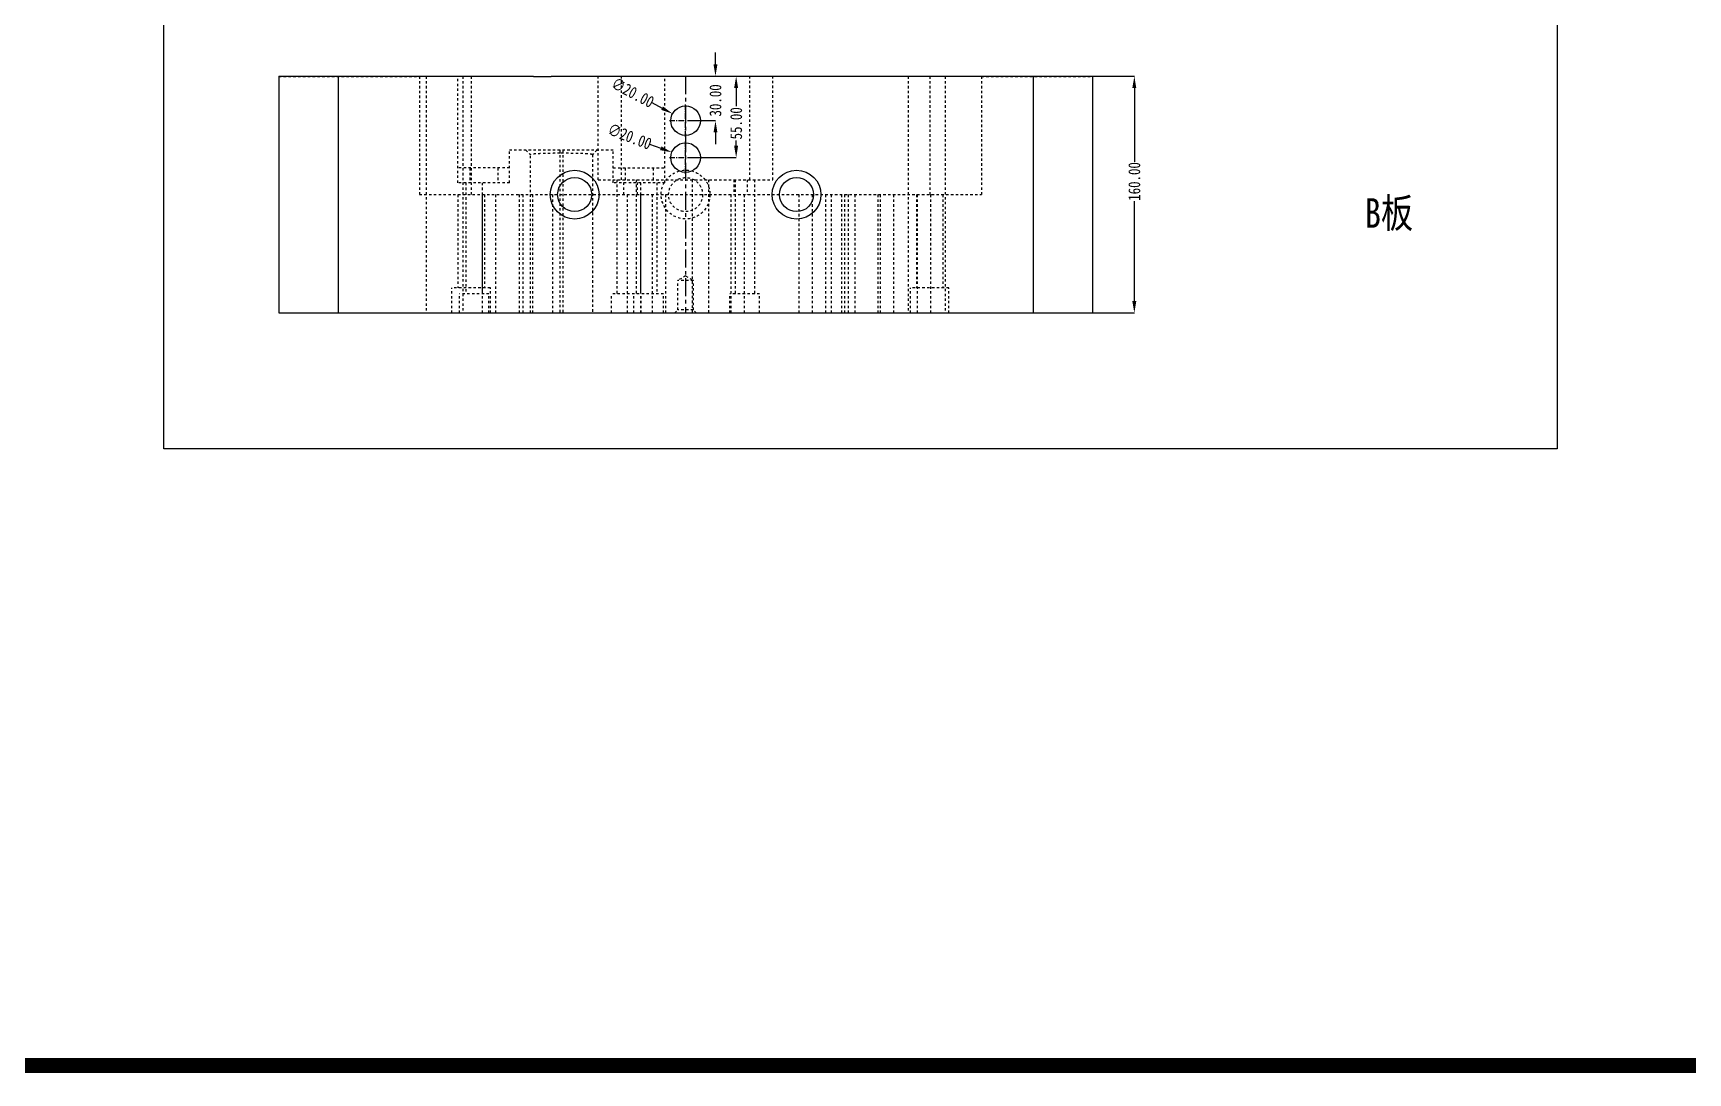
# Model space of a CAD drawing. Header units: millimetres. Extents: x 1188 to 10032, y -1727 to 798.
# Drawn here: x 4499 to 5618, y -1727 to -1024 of the extents above; entities that cross this region are included whole.
import ezdxf

# ---------------------------------------------------------------- set-up
doc = ezdxf.new("R2010")
doc.units = ezdxf.units.MM
doc.header["$LTSCALE"] = 16.335
doc.header["$PDMODE"] = 3
doc.header["$PDSIZE"] = 0.3125
doc.linetypes.add('CENTER', pattern=[0.6, 0.375, -0.075, 0.075, -0.075])
doc.linetypes.add('HIDDEN', pattern=[0.2, 0.1, -0.1])
doc.layers.get('0').update_dxf_attribs({"linetype": 'CONTINUOUS'})
doc.layers.get('Defpoints').update_dxf_attribs({"linetype": 'CONTINUOUS'})
doc.layers.add('DEFAULT_2', color=8, linetype='HIDDEN')
doc.styles.get("Standard").update_dxf_attribs({"font": 'txt', "width": 0.8})
doc.dimstyles.new('11', dxfattribs={"dimtxt": 8, "dimasz": 8, "dimexe": 0, "dimexo": 0, "dimgap": 0, "dimtad": 0, "dimzin": 0, "dimdsep": 46, "dimtxsty": 'Standard', "dimcen": 0, "dimclrd": 4, "dimclre": 4, "dimclrt": 6, "dimazin": 0, "dimtfac": 1, "dimtofl": 0, "dimtmove": 0, "dimatfit": 3, "dimfxl": 0, "dimtolj": 1, "dimtzin": 0, "dimarcsym": 0})

# ---------------------------------------------------------------- blocks, each defined once
blk = doc.blocks.new('*D321')
at = {"color": 4, "lineweight": -2, "transparency": 16777216}
for p, q in [((4960.4, -1045.2), (4960.4, -1037.2)), ((4946.1, -1053.2), (4960.4, -1053.2)), ((4945.3, -1083.2), (4960.4, -1083.2)), ((4960.4, -1091.2), (4960.4, -1099.2))]:
    blk.add_line(p, q, dxfattribs=at)
at = {"color": 4, "transparency": 16777216}
for points in [[(4959.1, -1045.2), (4961.7, -1045.2), (4960.4, -1053.2)], [(4959.1, -1091.2), (4961.7, -1091.2), (4960.4, -1083.2)]]:
    blk.add_solid(points, dxfattribs=at)
at = {"layer": 'Defpoints', "color": 0, "transparency": 16777216}
for p in [(4946.1, -1053.2), (4960.4, -1053.2), (4945.3, -1083.2)]:
    blk.add_point(p, dxfattribs=at)
at = {"color": 6, "transparency": 16777216, "insert": (4960.4, -1069.5), "char_height": 8, "attachment_point": 5, "rotation": 90}
blk.add_mtext('\\A1;30.00', dxfattribs=at)
blk = doc.blocks.new('*D322')
at = {"color": 4, "lineweight": -2, "transparency": 16777216}
for p, q in [((4944.2, -1053.2), (4974.4, -1053.2)), ((4974.4, -1061.2), (4974.4, -1073.3)), ((4974.4, -1100.2), (4974.4, -1096.7)), ((4944.2, -1108.2), (4974.4, -1108.2))]:
    blk.add_line(p, q, dxfattribs=at)
at = {"color": 4, "transparency": 16777216}
for points in [[(4973, -1061.2), (4975.7, -1061.2), (4974.4, -1053.2)], [(4973, -1100.2), (4975.7, -1100.2), (4974.4, -1108.2)]]:
    blk.add_solid(points, dxfattribs=at)
at = {"layer": 'Defpoints', "color": 0, "transparency": 16777216}
for p in [(4944.2, -1053.2), (4944.2, -1108.2), (4974.4, -1108.2)]:
    blk.add_point(p, dxfattribs=at)
at = {"color": 6, "transparency": 16777216, "insert": (4974.4, -1085), "char_height": 8, "attachment_point": 5, "rotation": 90}
blk.add_mtext('\\A1;55.00', dxfattribs=at)
blk = doc.blocks.new('*D323')
at = {"color": 4, "lineweight": -2, "transparency": 16777216}
blk.add_line((4917.3, -1071), (4924.3, -1074.7), dxfattribs=at)
at = {"color": 4, "transparency": 16777216}
blk.add_solid([(4924.9, -1073.6), (4923.7, -1075.9), (4931.4, -1078.5)], dxfattribs=at)
at = {"layer": 'Defpoints', "color": 0, "transparency": 16777216}
for p in [(4931.4, -1078.5), (4949, -1087.9)]:
    blk.add_point(p, dxfattribs=at)
at = {"color": 6, "transparency": 16777216, "insert": (4904.5, -1064.2), "char_height": 8, "attachment_point": 5, "rotation": 331.9973}
blk.add_mtext('\\A1;∅20.00', dxfattribs=at)
blk = doc.blocks.new('*D324')
at = {"color": 4, "lineweight": -2, "transparency": 16777216}
blk.add_line((4915.9, -1099), (4923.4, -1101.8), dxfattribs=at)
at = {"color": 4, "transparency": 16777216}
blk.add_solid([(4923.9, -1100.6), (4922.9, -1103.1), (4930.9, -1104.6)], dxfattribs=at)
at = {"layer": 'Defpoints', "color": 0, "transparency": 16777216}
for p in [(4930.9, -1104.6), (4949.6, -1111.7)]:
    blk.add_point(p, dxfattribs=at)
at = {"color": 6, "transparency": 16777216, "insert": (4902.4, -1093.9), "char_height": 8, "attachment_point": 5, "rotation": 339.2276}
blk.add_mtext('\\A1;∅20.00', dxfattribs=at)
blk = doc.blocks.new('*D325')
at = {"color": 4, "lineweight": -2, "transparency": 16777216}
for p, q in [((5215.2, -1053.2), (5243.6, -1053.2)), ((5243.6, -1061.2), (5243.6, -1111)), ((5243.6, -1205.2), (5243.6, -1137.6)), ((5215.2, -1213.2), (5243.6, -1213.2))]:
    blk.add_line(p, q, dxfattribs=at)
at = {"color": 4, "transparency": 16777216}
for points in [[(5242.2, -1061.2), (5244.9, -1061.2), (5243.6, -1053.2)], [(5242.2, -1205.2), (5244.9, -1205.2), (5243.6, -1213.2)]]:
    blk.add_solid(points, dxfattribs=at)
at = {"layer": 'Defpoints', "color": 0, "transparency": 16777216}
for p in [(5215.2, -1053.2), (5215.2, -1213.2), (5243.6, -1213.2)]:
    blk.add_point(p, dxfattribs=at)
at = {"color": 6, "transparency": 16777216, "insert": (5243.6, -1124.3), "char_height": 8, "attachment_point": 5, "rotation": 90}
blk.add_mtext('\\A1;160.00', dxfattribs=at)

msp = doc.modelspace()

# ---------------------------------------------------------------- linework, layer by layer
at = {"color": 7, "linetype": 'Continuous'}
for p, q in [((4665.21, -1053.191), (4665.21, -1213.191)), ((4665.21, -1053.191), (4837.353, -1053.191)), ((4705.21, -1053.191), (4705.21, -1213.191)), ((4837.353, -1053.191), (4837.353, -1053.291)), ((4837.353, -1053.291), (4849.353, -1053.291)), ((4849.353, -1053.191), (4849.353, -1053.291)), ((4849.353, -1053.191), (5215.21, -1053.191)), ((5175.21, -1053.191), (5175.21, -1213.191)), ((5215.21, -1053.191), (5215.21, -1213.191)), ((4665.21, -1213.191), (5215.21, -1213.191))]:
    msp.add_line(p, q, dxfattribs=at)
at = {"color": 1, "linetype": 'CENTER', "ltscale": 1.990328}
msp.add_line((4940.21, -1053.191), (4940.21, -1213.191), dxfattribs=at)
at = {"color": 1, "linetype": 'CENTER', "ltscale": 0.621977}
for p, q in [((4940.21, -1094.191), (4940.21, -1072.191)), ((4929.21, -1083.191), (4951.21, -1083.191)), ((4940.21, -1119.191), (4940.21, -1097.191)), ((4929.21, -1108.191), (4951.21, -1108.191))]:
    msp.add_line(p, q, dxfattribs=at)
at = {"color": 3, "const_width": 10}
msp.add_lwpolyline([(1193.347, 793.145), (10026.909, 793.145), (10026.909, -1722.049), (1193.347, -1722.049)], close=True, dxfattribs=at)
msp.add_lwpolyline([(4587.376, -432.042), (5529.385, -432.042), (5529.385, -1305.02), (4587.376, -1305.02)], close=True)
at = {"color": 7, "linetype": 'Continuous'}
for centre, radius in [((4940.21, -1083.191), 10), ((4940.21, -1108.191), 10), ((4865.21, -1133.191), 16.5), ((5015.21, -1133.191), 16.5), ((4865.21, -1133.191), 11.5), ((5015.21, -1133.191), 11.5)]:
    msp.add_circle(centre, radius, dxfattribs=at)
at = {"layer": 'DEFAULT_2', "color": 8, "linetype": 'HIDDEN'}
for p, q in [((4665.21, -1053.291), (4760.21, -1053.291)), ((4760.21, -1053.191), (4760.21, -1133.191)), ((4764.71, -1053.191), (4764.71, -1213.191)), ((4786.243, -1125.191), (4786.243, -1053.191)), ((4789.71, -1053.191), (4789.71, -1213.191)), ((4795.21, -1053.191), (4795.21, -1133.191)), ((4881.18, -1123.191), (4881.18, -1053.191)), ((4896.799, -1123.191), (4896.799, -1053.191)), ((4926.243, -1125.191), (4926.243, -1053.191)), ((4939.884, -1053.191), (4939.884, -1053.291)), ((4951.884, -1053.291), (4939.884, -1053.291)), ((4951.884, -1053.191), (4951.884, -1053.291)), ((4979.069, -1053.191), (4979.069, -1053.291)), ((4991.069, -1053.291), (4979.069, -1053.291)), ((4983.621, -1123.191), (4983.621, -1053.191)), ((4991.069, -1053.191), (4991.069, -1053.291)), ((4999.24, -1123.191), (4999.24, -1053.191)), ((5040.521, -1053.191), (5040.521, -1053.291)), ((5052.521, -1053.291), (5040.521, -1053.291)), ((5052.521, -1053.191), (5052.521, -1053.291)), ((5090.71, -1053.191), (5090.71, -1213.191)), ((5105.21, -1053.191), (5105.21, -1133.191)), ((5115.71, -1053.191), (5115.71, -1213.191)), ((5140.21, -1053.191), (5140.21, -1133.191)), ((5140.21, -1053.291), (5215.21, -1053.291)), ((4821.243, -1125.191), (4821.243, -1103.191)), ((4891.243, -1103.191), (4821.243, -1103.191)), ((4832.242, -1103.191), (4835.243, -1106.191)), ((4835.243, -1213.191), (4835.243, -1106.191)), ((4855.243, -1103.191), (4855.243, -1213.191)), ((4857.243, -1105.264), (4855.243, -1105.264)), ((4857.243, -1103.191), (4857.243, -1213.191)), ((4880.243, -1103.191), (4877.243, -1106.191)), ((4877.243, -1106.191), (4877.243, -1213.191)), ((4891.243, -1125.191), (4891.243, -1103.191)), ((4821.243, -1115.191), (4786.243, -1115.191)), ((4794.243, -1115.191), (4794.243, -1125.191)), ((4813.243, -1115.191), (4813.243, -1125.191)), ((4891.243, -1115.191), (4926.243, -1115.191)), ((4899.243, -1115.191), (4899.243, -1125.191)), ((4918.243, -1115.191), (4918.243, -1125.191)), ((4821.243, -1125.191), (4786.243, -1125.191)), ((4791.743, -1125.191), (4791.743, -1200.191)), ((4802.743, -1125.191), (4802.743, -1200.191)), ((4881.182, -1123.191), (4999.238, -1123.191)), ((4926.243, -1125.191), (4891.243, -1125.191)), ((4893.71, -1123.191), (4893.71, -1200.191)), ((4898.545, -1133.191), (4898.545, -1123.191)), ((4906.71, -1123.191), (4906.71, -1200.191)), ((4907.602, -1133.191), (4907.602, -1123.191)), ((4909.743, -1125.191), (4909.743, -1200.191)), ((4920.743, -1125.191), (4920.743, -1200.191)), ((4944.71, -1123.191), (4944.71, -1213.191)), ((4955.71, -1123.191), (4955.71, -1213.191)), ((4972.818, -1123.191), (4972.818, -1133.191)), ((4973.71, -1123.191), (4973.71, -1200.191)), ((4981.875, -1123.191), (4981.875, -1133.191)), ((4986.71, -1123.191), (4986.71, -1200.191)), ((4760.21, -1133.191), (5140.21, -1133.191)), ((4786.21, -1133.191), (4786.21, -1196.191)), ((4802.71, -1133.191), (4802.71, -1213.191)), ((4804.21, -1133.191), (4804.21, -1196.191)), ((4811.71, -1133.191), (4811.71, -1213.191)), ((4827.71, -1133.191), (4827.71, -1213.191)), ((4830.21, -1133.191), (4830.21, -1213.191)), ((4836.71, -1133.191), (4836.71, -1213.191)), ((4850.21, -1133.191), (4850.21, -1213.191)), ((4900.71, -1133.191), (4900.71, -1213.191)), ((4909.71, -1133.191), (4909.71, -1213.191)), ((4917.71, -1133.191), (4917.71, -1213.191)), ((4926.71, -1133.191), (4926.71, -1213.191)), ((4970.71, -1133.191), (4970.71, -1213.191)), ((4979.71, -1133.191), (4979.71, -1213.191)), ((5016.775, -1133.191), (5016.775, -1213.191)), ((5025.71, -1133.191), (5025.71, -1213.191)), ((5025.775, -1133.191), (5025.775, -1213.191)), ((5034.71, -1133.191), (5034.71, -1213.191)), ((5038.71, -1133.191), (5038.71, -1213.191)), ((5045.71, -1133.191), (5045.71, -1213.191)), ((5047.71, -1133.191), (5047.71, -1213.191)), ((5050.21, -1133.191), (5050.21, -1213.191)), ((5054.71, -1133.191), (5054.71, -1213.191)), ((5070.21, -1133.191), (5070.21, -1213.191)), ((5071.775, -1133.191), (5071.775, -1213.191)), ((5080.775, -1133.191), (5080.775, -1213.191)), ((5096.21, -1133.191), (5096.21, -1196.191)), ((5096.775, -1133.191), (5096.775, -1213.191)), ((5105.775, -1133.191), (5105.775, -1213.191)), ((5114.21, -1133.191), (5114.21, -1196.191)), ((4782.21, -1213.191), (4782.21, -1196.191)), ((4808.21, -1196.191), (4782.21, -1196.191)), ((4808.21, -1213.191), (4808.21, -1196.191)), ((4940.21, -1188.191), (4934.96, -1191.222)), ((4945.46, -1191.222), (4934.96, -1191.222)), ((4934.96, -1211.191), (4934.96, -1191.222)), ((4940.21, -1188.191), (4945.46, -1191.222)), ((4945.46, -1211.191), (4945.46, -1191.222)), ((5118.21, -1196.191), (5092.21, -1196.191)), ((5092.21, -1213.191), (5092.21, -1196.191)), ((5118.21, -1213.191), (5118.21, -1196.191)), ((4787.243, -1213.191), (4787.243, -1200.191)), ((4807.243, -1200.191), (4787.243, -1200.191)), ((4807.243, -1213.191), (4807.243, -1200.191)), ((4925.243, -1200.191), (4890.21, -1200.191)), ((4890.21, -1213.191), (4890.21, -1200.191)), ((4905.243, -1213.191), (4905.243, -1200.191)), ((4910.21, -1213.191), (4910.21, -1200.191)), ((4925.243, -1213.191), (4925.243, -1200.191)), ((4990.21, -1200.191), (4970.21, -1200.191)), ((4970.21, -1213.191), (4970.21, -1200.191)), ((4990.21, -1213.191), (4990.21, -1200.191)), ((4932.96, -1213.191), (4934.96, -1211.191)), ((4945.46, -1211.191), (4934.96, -1211.191)), ((4947.46, -1213.191), (4945.46, -1211.191))]:
    msp.add_line(p, q, dxfattribs=at)
for radius in [16.5, 11.5]:
    msp.add_circle((4940.21, -1133.191), radius, dxfattribs=at)
for points, knots in [([(4855.243, -1105.264), (4853.899, -1105.269), (4851.275, -1105.275), (4847.486, -1105.33), (4844.038, -1105.416), (4841.442, -1105.514), (4839.634, -1105.609), (4838.503, -1105.681), (4837.536, -1105.757), (4836.737, -1105.835), (4836.109, -1105.915), (4835.66, -1105.997), (4835.392, -1106.074), (4835.272, -1106.138), (4835.243, -1106.175), (4835.243, -1106.191)], [0, 0, 0, 0, 0.20066465, 0.39213313, 0.56608748, 0.71590665, 0.78017305, 0.83669054, 0.88512092, 0.92516501, 0.95664281, 0.97946439, 0.99366511, 0.9976718, 1, 1, 1, 1]), ([(4877.243, -1106.191), (4877.243, -1106.175), (4877.213, -1106.138), (4877.093, -1106.074), (4876.825, -1105.997), (4876.376, -1105.915), (4875.748, -1105.835), (4874.949, -1105.757), (4873.982, -1105.681), (4872.851, -1105.609), (4871.042, -1105.514), (4868.447, -1105.416), (4864.999, -1105.33), (4861.21, -1105.274), (4858.586, -1105.269), (4857.243, -1105.264)], [0, 0, 0, 0, 0.00233501, 0.00634199, 0.02054137, 0.04336486, 0.07484632, 0.11489165, 0.16332324, 0.21984127, 0.28410699, 0.43392802, 0.60788888, 0.79934994, 1, 1, 1, 1])]:
    msp.add_open_spline(points, degree=3, knots=knots, dxfattribs=at)

# ---------------------------------------------------------------- texts
at = {"insert": (5399.375, -1135.607), "char_height": 20, "width": 130.84867, "attachment_point": 1}
msp.add_mtext('{\\fSimSun|b0|i0|c134|p2;B板}', dxfattribs=at)

# ---------------------------------------------------------------- dimensions: what is measured, and where the dimension line sits
for base, p1, p2, picture, middle in [((4960.385, -1053.191), (4945.316, -1083.191), (4946.075, -1053.191), '*D321', (4960.385, -1069.475)), ((4974.355, -1108.191), (4944.217, -1053.191), (4944.217, -1108.191), '*D322', (4974.355, -1085.001)), ((5243.568, -1213.191), (5215.21, -1053.191), (5215.21, -1213.191), '*D325', (5243.568, -1124.29))]:
    dim = msp.add_linear_dim(base=base, p1=p1, p2=p2, angle=90, dimstyle='11')
    dim.commit()
    dim.dimension.update_dxf_attribs({"geometry": picture, "text_midpoint": middle, "dimtype": 160})
for p1, p2, picture, middle in [((4949.039, -1087.886), (4931.381, -1078.496), '*D323', (4904.54, -1064.223)), ((4949.56, -1111.738), (4930.86, -1104.645), '*D324', (4902.436, -1093.863))]:
    dim = msp.add_diameter_dim_2p(p1=p1, p2=p2, dimstyle='11')
    dim.commit()
    dim.dimension.update_dxf_attribs({"geometry": picture, "text_midpoint": middle})

doc.saveas('drawing.dxf')
